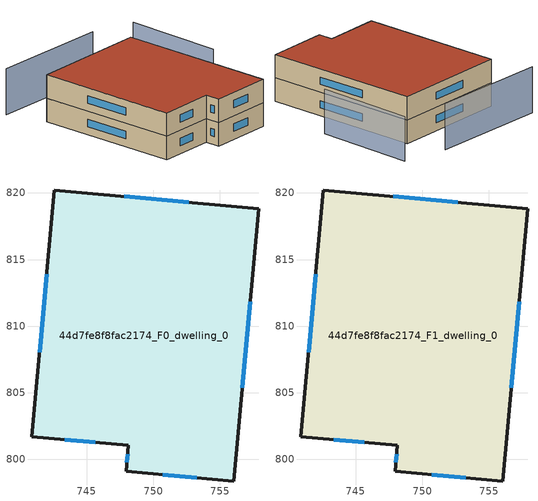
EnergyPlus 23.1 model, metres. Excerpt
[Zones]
44d7fe8f8fac2174_F0_dwelling_0
 floor ground (EU_floor_Construction): 757.91,818.83 756.04,798.37 747.95,799.11 748.13,801.04 740.88,801.7 742.57,820.22 z0
 wall outside (EU_wall_Construction): 756.04,798.37 757.91,818.83 742.57,820.22 740.88,801.7 748.13,801.04 747.95,799.11 756.04,798.37 z0:3
 window (EU_Window_Construction): 756.68,805.37 757.27,811.82 / 750.72,798.85 753.27,798.62 / 748.07,800.37 748.01,799.77 / 743.36,801.47 745.65,801.26 / 741.99,813.88 741.46,808.04 / 752.66,819.3 747.82,819.75 z1.03:1.97
44d7fe8f8fac2174_F1_dwelling_0
 floor to 44d7fe8f8fac2174_F0_dwelling_0 (EU_floor_Construction): 757.91,818.83 756.04,798.37 747.95,799.11 748.13,801.04 740.88,801.7 742.57,820.22 z3
 wall outside (EU_wall_Construction): 756.04,798.37 757.91,818.83 742.57,820.22 740.88,801.7 748.13,801.04 747.95,799.11 756.04,798.37 z3:6
 window (EU_Window_Construction): 756.68,805.37 757.27,811.82 / 750.72,798.85 753.27,798.62 / 748.07,800.37 748.01,799.77 / 743.36,801.47 745.65,801.26 / 741.99,813.88 741.46,808.04 / 752.66,819.3 747.82,819.75 z4.03:4.97
 roof outside (EU_roof_Construction): 756.04,798.37 757.91,818.83 742.57,820.22 740.88,801.7 748.13,801.04 747.95,799.11 z6
shading: 760.97,809.02 762.52,821.67 z0:5.7; 756.88,823.61 741.53,825.4 z0:5.9
[Building]
EU S2 Campaign: North Axis=0; Terrain=City; Solar Distribution=FullExterior
[Site:Location]
Cape.Town.Intl.AP: Latitude=-33.965; Longitude=18.602; Time Zone=2; Elevation=46
[SizingPeriod:WeatherFileDays]
AnnualSizingPeriod: Begin Month=1; Begin Day of Month=1; End Month=12; End Day of Month=31; Day of Week for Start Day=Monday; Use Weather File Daylight Saving Period=No; Use Weather File Rain and Snow Indicators=No
[MATERIAL]
EU_InternalMass_Material: Roughness=MediumRough; Thickness=0.1; Conductivity=1; Density=1800; Specific Heat=900; Thermal Absorptance=0.9; Solar Absorptance=0.7; Visible Absorptance=0.7
[MATERIAL:NOMASS] Roughness=MediumRough; Thermal Absorptance=0.9; Solar Absorptance=0.7; Visible Absorptance=0.7
Name | Thermal Resistance
EU_wall_NoMass | 0.493876
EU_roof_NoMass | 0.449382
EU_floor_NoMass | 1.25
[WINDOWMATERIAL:SIMPLEGLAZINGSYSTEM]
EU_Window_SimpleGlazing: UFactor=4.4; Solar Heat Gain Coefficient=0.85; Visible Transmittance=0.85
[CONSTRUCTION]
EU_wall_Construction: EU_wall_NoMass
EU_roof_Construction: EU_roof_NoMass
EU_floor_Construction: EU_floor_NoMass
EU_Window_Construction: EU_Window_SimpleGlazing
EU_InternalMass_Construction: EU_InternalMass_Material
[ZONE] Type=1; Multiplier=1; Ceiling Height=autocalculate; Floor Area=autocalculate; Part of Total Floor Area=Yes
Name | Volume
44d7fe8f8fac2174_F0_dwelling_0 | 907.095
44d7fe8f8fac2174_F1_dwelling_0 | 907.094
[INTERNALMASS] Construction=EU_InternalMass_Construction; Surface Area=302.365
Name | Zone or ZoneList
44d7fe8f8fac2174_F0_dwelling_0_EU_InternalMass | 44d7fe8f8fac2174_F0_dwelling_0
44d7fe8f8fac2174_F1_dwelling_0_EU_InternalMass | 44d7fe8f8fac2174_F1_dwelling_0
[OTHEREQUIPMENT] Fuel Type=Electricity; Design Level Calculation Method=Watts/Area; Power per Zone Floor Area=1; Fraction Latent=0; Fraction Radiant=0; Fraction Lost=0; Carbon Dioxide Generation Rate=0; EndUse Subcategory=EU_Step8_InternalGains
Name | Zone or ZoneList or Space or SpaceList | Schedule
EU_Step8_InternalGain_44d7fe8f8fac2174_F0_dwelling_0_f000 | 44d7fe8f8fac2174_F0_dwelling_0 | EU_Step8_GainSchedule_44d7fe8f8fac2174_F0_dwelling_0_f000
EU_Step8_InternalGain_44d7fe8f8fac2174_F1_dwelling_0_f000 | 44d7fe8f8fac2174_F1_dwelling_0 | EU_Step8_GainSchedule_44d7fe8f8fac2174_F1_dwelling_0_f000
[ZONEVENTILATION:DESIGNFLOWRATE] Schedule=EU_AlwaysOn; Design Flow Rate Calculation Method=AirChanges/Hour; Air Changes per Hour=0.64; Ventilation Type=Natural; Fan Pressure Rise=0; Fan Total Efficiency=1; Constant Term Coefficient=1; Temperature Term Coefficient=0; Velocity Term Coefficient=0; Velocity Squared Term Coefficient=0; Minimum Indoor Temperature=-100; Maximum Indoor Temperature=100; Delta Temperature=-100; Minimum Outdoor Temperature=-100; Maximum Outdoor Temperature=100; Maximum Wind Speed=40
Name | Zone or ZoneList or Space or SpaceList
EU_ConstantAir_44d7fe8f8fac2174_F0_dwelling_0 | 44d7fe8f8fac2174_F0_dwelling_0
EU_ConstantAir_44d7fe8f8fac2174_F1_dwelling_0 | 44d7fe8f8fac2174_F1_dwelling_0
[HVACTEMPLATE:THERMOSTAT] Constant Heating Setpoint=20; Constant Cooling Setpoint=50
EU_HeatOnly_44d7fe8f8fac2174_F0_dwelling_0; EU_HeatOnly_44d7fe8f8fac2174_F1_dwelling_0
[HVACTEMPLATE:ZONE:IDEALLOADSAIRSYSTEM] System Availability Schedule=EU_AlwaysOn; Maximum Heating Supply Air Temperature=50; Minimum Cooling Supply Air Temperature=13; Maximum Heating Supply Air Humidity Ratio=0.0156; Minimum Cooling Supply Air Humidity Ratio=0.0077; Heating Limit=NoLimit; Cooling Limit=NoLimit; Heating Availability Schedule=EU_AlwaysOn; Cooling Availability Schedule=EU_CoolingOff; Dehumidification Control Type=ConstantSensibleHeatRatio; Cooling Sensible Heat Ratio=0.7; Dehumidification Setpoint=60; Humidification Control Type=None; Humidification Setpoint=30; Outdoor Air Method=None; Outdoor Air Flow Rate per Person=0.00944; Outdoor Air Flow Rate per Zone Floor Area=0; Outdoor Air Flow Rate per Zone=0; Demand Controlled Ventilation Type=None; Outdoor Air Economizer Type=NoEconomizer; Heat Recovery Type=None; Sensible Heat Recovery Effectiveness=0.7; Latent Heat Recovery Effectiveness=0.65
Name | Template Thermostat
44d7fe8f8fac2174_F0_dwelling_0 | EU_HeatOnly_44d7fe8f8fac2174_F0_dwelling_0
44d7fe8f8fac2174_F1_dwelling_0 | EU_HeatOnly_44d7fe8f8fac2174_F1_dwelling_0
[SIZING:ZONE] Zone Cooling Design Supply Air Temperature Input Method=SupplyAirTemperature; Zone Cooling Design Supply Air Temperature=13; Zone Heating Design Supply Air Temperature Input Method=SupplyAirTemperature; Zone Heating Design Supply Air Temperature=50; Zone Cooling Design Supply Air Humidity Ratio=0.008; Zone Heating Design Supply Air Humidity Ratio=0.008; Cooling Design Air Flow Method=DesignDay; Cooling Design Air Flow Rate=0; Cooling Minimum Air Flow per Zone Floor Area=0.000762; Cooling Minimum Air Flow=0; Cooling Minimum Air Flow Fraction=0.2; Heating Design Air Flow Method=DesignDay; Heating Design Air Flow Rate=0; Heating Maximum Air Flow per Zone Floor Area=0.002032; Heating Maximum Air Flow=0.141576; Heating Maximum Air Flow Fraction=0.3; Account for Dedicated Outdoor Air System=No; Dedicated Outdoor Air System Control Strategy=NeutralSupplyAir; Dedicated Outdoor Air Low Setpoint Temperature for Design=autosize; Dedicated Outdoor Air High Setpoint Temperature for Design=autosize; Zone Load Sizing Method=Sensible Load Only No Latent Load; Zone Latent Cooling Design Supply Air Humidity Ratio Input Method=HumidityRatioDifference; Zone Cooling Design Supply Air Humidity Ratio Difference=0.005; Zone Latent Heating Design Supply Air Humidity Ratio Input Method=HumidityRatioDifference; Zone Humidification Design Supply Air Humidity Ratio Difference=0.005
44d7fe8f8fac2174_F0_dwelling_0; 44d7fe8f8fac2174_F1_dwelling_0
[SCHEDULE:CONSTANT]
Name | Hourly Value
EU_AlwaysOn | 1
EU_CoolingOff | 0
[SCHEDULE:FILE] Column Number=1; Rows to Skip at Top=0; Number of Hours of Data=8760; Column Separator=Comma; Interpolate to Timestep=No; Minutes per Item=60; Adjust Schedule for Daylight Savings=Yes
Name | File
EU_Step8_GainSchedule_44d7fe8f8fac2174_F0_dwelling_0_f000 | ../../schedules/44d7fe8f8fac2174/44d7fe8f8fac2174_F0_dwelling_0_f000_gain.csv
EU_Step8_GainSchedule_44d7fe8f8fac2174_F1_dwelling_0_f000 | ../../schedules/44d7fe8f8fac2174/44d7fe8f8fac2174_F1_dwelling_0_f000_gain.csv
